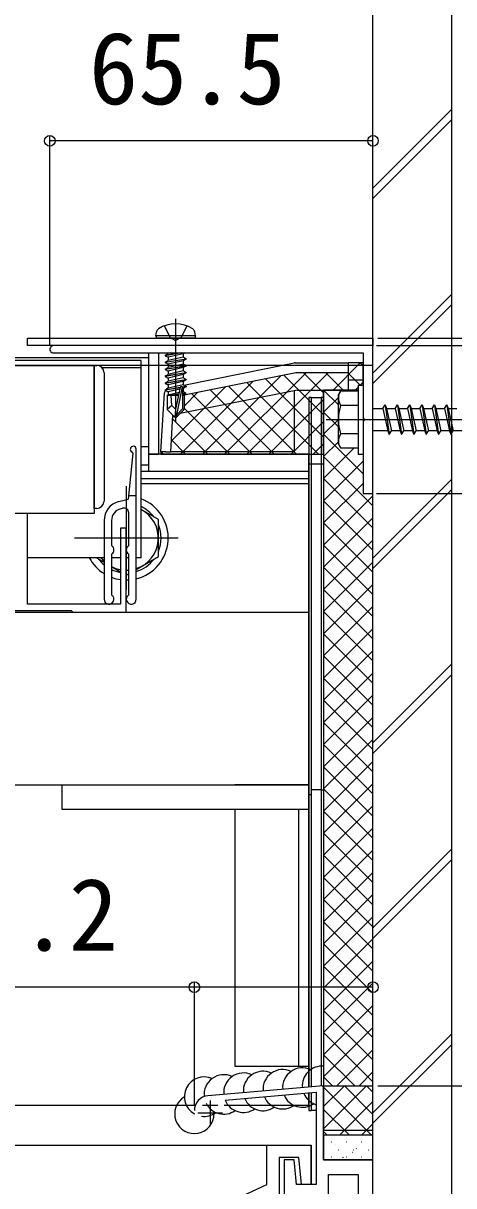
# Model space of a CAD drawing. Units: millimetres, scale not verified. Extents: x -875 to 875, y -1304 to 1297.
# Drawn here: x 380.1 to 467.4, y 368.2 to 603.8 of the extents above; entities that cross this region are included whole.
import ezdxf
from ezdxf.enums import TextEntityAlignment as Align

# ---------------------------------------------------------------- set-up
doc = ezdxf.new("R2010")
doc.units = ezdxf.units.MM
doc.header["$LTSCALE"] = 8
for name, color, linetype in [('0-2_YKK_11', 7, 'Continuous'), ('0-4_YKK_12', 2, 'Continuous'), ('0-5_YKK_13', 4, 'Continuous'), ('0-6_YKK_D', 6, 'Continuous'), ('0-8_YSS_K', 3, 'Continuous')]:
    doc.layers.add(name, color=color, linetype=linetype)
doc.styles.add('ＭＳ ゴシック', font='')
doc.styles.get('ＭＳ ゴシック').set_extended_font_data('MS Gothic')

msp = doc.modelspace()

# ---------------------------------------------------------------- linework, layer by layer
at = {"layer": '0-2_YKK_11'}
for p, q in [((451, 538.5), (386.25, 538.5)), ((418, 385.5), (418, 380.5)), ((415.5, 383), (420.5, 383))]:
    msp.add_line(p, q, dxfattribs=at)
for points in [[(386.25, 537), (449, 537), (449, 524.02), (449.15, 523.76), (449.15, 523.24), (449, 522.98), (449, 508.5), (451, 508.5), (451, 538.5)], [(378.15, 484.8), (389.85, 484.8), (390.15, 484.5), (401, 484.5), (401, 501.5), (399.8, 501.5), (399.8, 486.1), (381, 486.1), (381, 504.5), (366, 504.5)], [(451, 325.501), (451, 373.5), (441, 373.5), (441, 388.528), (417.538, 386.474)], [(421.019, 385.574), (439.5, 387.192), (439.5, 368.5), (435.5, 368.5), (435, 373.5), (433, 373.5), (433, 366)], [(379.104, 345), (429.5, 368.5), (429.5, 376.5), (438.5, 376.5), (438.5, 368.5), (436.5, 368.5), (436, 374), (432, 374), (432, 327), (438.5, 327), (438.5, 300), (436.5, 300), (436.5, 309.981), (436.65, 310.241), (436.65, 310.76), (436.5, 311.02), (436.5, 323)], [(442, 366), (442, 370.5), (448, 370.5), (448, 356.02)]]:
    msp.add_lwpolyline(points, dxfattribs=at)
for centre, radius, start, end in [((386.25, 537.75), 0.75, 89.99999, 270.00001), ((417.8, 383.486), 3, 95.00216, 179.99999)]:
    msp.add_arc(centre, radius, start, end, dxfattribs=at)
at = {"layer": '0-4_YKK_12'}
for p, q in [((405.5, 536), (-274.031, 536)), ((404, 535.5), (-273, 535.5)), ((404, 495.5), (404, 535.5)), ((405.5, 536), (405.5, 513)), ((404, 534), (396.118, 534)), ((441, 529.5), (441, 516.5)), ((448, 529.5), (441, 529.5)), ((405.5, 518), (404, 518)), ((438, 516.5), (405.5, 516.5)), ((438, 388.265), (438, 516.5)), ((405.5, 514.3), (404, 514.3)), ((438, 513), (404, 513)), ((405.5, 513), (404, 513)), ((438, 511.5), (404, 511.5)), ((438, 449.5), (438, 511.5)), ((438, 510.5), (404, 510.5)), ((394.5, 504.5), (361, 504.5)), ((396.5, 495.5), (381, 495.5)), ((399.8, 495.5), (398, 495.5)), ((401.5, 495.5), (401, 495.5)), ((404, 495.5), (403, 495.5)), ((-378.5, 484.5), (438, 484.5)), ((-378.5, 449.5), (438, 449.5)), ((438, 384.5), (438, 387.061)), ((414.977, 384.5), (317.598, 384.5)), ((419.56, 384.5), (416.44, 384.5)), ((438, 384.5), (420.827, 384.5))]:
    msp.add_line(p, q, dxfattribs=at)
for points in [[(-268.9, 504.5), (-326.5, 504.5), (-326.5, 534.5), (394.5, 534.5), (394.5, 504.5)], [(441, 528), (441, 379.5), (451, 379.5), (451, 529.5)]]:
    msp.add_lwpolyline(points, dxfattribs=at)
at = {"layer": '0-5_YKK_13'}
for p, q in [((411, 543.9), (411, 523)), ((407, 540.5), (407.141, 541.302)), ((415, 540.5), (407, 540.5)), ((407, 540.5), (407.088, 540)), ((414.912, 540), (407.088, 540)), ((415, 540.5), (414.859, 541.302)), ((415, 540.5), (414.912, 540)), ((405.5, 537), (405.5, 516.5)), ((405.5, 537), (407.5, 537)), ((407.5, 537), (407.5, 516.5)), ((412.2, 537), (408.9, 536.45)), ((408.9, 536.55), (411.6, 537)), ((408.9, 536.55), (409.45, 536.868)), ((408.9, 536.55), (408.9, 536.45)), ((408.9, 536.45), (409.45, 536.132)), ((408.9, 535.15), (413.1, 535.85)), ((413.1, 535.75), (408.9, 535.05)), ((408.9, 535.15), (409.45, 535.468)), ((408.9, 535.15), (408.9, 535.05)), ((408.9, 535.05), (409.45, 534.732)), ((410.037, 537), (409.45, 536.868)), ((409.45, 537), (409.45, 536.868)), ((412.55, 536.168), (409.45, 535.468)), ((409.45, 536.132), (409.45, 535.468)), ((412.55, 534.768), (409.45, 534.068)), ((412.55, 536.832), (412.55, 536.168)), ((413.1, 535.85), (412.55, 536.168)), ((412.55, 535.432), (412.55, 534.768)), ((413.1, 534.45), (412.55, 534.768)), ((412.663, 530.502), (435.056, 534.981)), ((413.1, 535.85), (413.1, 535.75)), ((435.252, 535), (445.998, 535)), ((442.911, 529.5), (448.411, 535)), ((449, 534.411), (448.411, 535)), ((394.5, 534.5), (395, 534.5)), ((394.5, 532.5), (394.5, 534.5)), ((394.5, 505.5), (394.5, 532.5)), ((396.5, 533), (396.5, 532.5)), ((396.5, 532.5), (396.5, 507.5)), ((408.9, 533.75), (413.1, 534.45)), ((413.1, 534.35), (408.9, 533.65)), ((408.9, 533.75), (409.45, 534.068)), ((408.9, 533.75), (408.9, 533.65)), ((408.9, 533.65), (409.45, 533.332)), ((408.9, 532.35), (413.1, 533.05)), ((413.1, 532.95), (408.9, 532.25)), ((408.9, 532.35), (409.45, 532.668)), ((409.45, 534.732), (409.45, 534.068)), ((412.55, 533.368), (409.45, 532.668)), ((409.45, 533.332), (409.45, 532.668)), ((412.55, 534.032), (412.55, 533.368)), ((413.1, 533.05), (412.55, 533.368)), ((412.55, 532.632), (412.55, 531.968)), ((413.1, 534.45), (413.1, 534.35)), ((413.1, 533.05), (413.1, 532.95)), ((416.441, 516.5), (432.338, 532.397)), ((420.931, 516.5), (437.431, 533)), ((425.421, 516.5), (441.921, 533)), ((441, 524.451), (432.934, 532.517)), ((441, 528.941), (436.941, 533)), ((444.931, 529.5), (441.431, 533)), ((448.421, 530.5), (445.921, 533)), ((446, 533), (446, 529.5)), ((408.9, 532.35), (408.9, 532.25)), ((408.9, 532.25), (409.45, 531.932)), ((408.9, 530.95), (413.1, 531.65)), ((413.1, 531.55), (408.9, 530.85)), ((408.9, 530.95), (409.45, 531.268)), ((408.9, 530.95), (408.9, 530.85)), ((408.9, 530.85), (409.45, 530.532)), ((408.9, 529.55), (411.926, 530.054)), ((412.55, 531.968), (409.45, 531.268)), ((409.45, 531.932), (409.45, 531.268)), ((412.55, 530.568), (409.45, 529.868)), ((409.45, 530.532), (409.45, 529.868)), ((410.133, 519.172), (421.113, 530.152)), ((412.332, 530.123), (411.15, 524.424)), ((411.951, 516.5), (426.725, 531.275)), ((412.332, 530.122), (413.1, 530.25)), ((413.1, 530.15), (412.387, 530.031)), ((413.1, 531.65), (412.55, 531.968)), ((412.55, 531.232), (412.55, 530.568)), ((413.1, 530.25), (412.55, 530.568)), ((413.1, 531.65), (413.1, 531.55)), ((413.1, 530.25), (413.1, 530.15)), ((435.48, 516.5), (421.709, 530.271)), ((439.97, 516.5), (425.451, 531.02)), ((441, 519.961), (429.192, 531.768)), ((449, 531.5), (446, 531.5)), ((447.401, 529.5), (448, 530.099)), ((448, 530.5), (448, 516.5)), ((448, 530.5), (449, 530.5)), ((448, 530.5), (448, 529.5)), ((448.401, 530.5), (449, 531.099)), ((449, 530.5), (449, 516.5)), ((408, 517), (408.731, 528.956)), ((411.898, 529.95), (408.9, 529.45)), ((408.9, 529.55), (409.45, 529.868)), ((408.9, 529.55), (408.9, 529.45)), ((408.9, 529.45), (409.45, 529.132)), ((409.3, 528.4), (409.45, 528.468)), ((409.3, 528.4), (409.3, 525.55)), ((411.576, 528.4), (409.3, 528.4)), ((411.84, 529.672), (409.45, 529.132)), ((409.45, 529.132), (409.45, 528.468)), ((411.695, 528.975), (409.45, 528.468)), ((411.635, 528.683), (409.917, 528.4)), ((411.91, 530.007), (411, 525.622)), ((411.58, 528.416), (411.496, 528.4)), ((435.698, 529.5), (411.888, 524.738)), ((412.55, 529.168), (412.397, 529.133)), ((412.4, 529.952), (412.4, 525.674)), ((413, 528.908), (412.4, 528.809)), ((413, 528.692), (412.4, 528.576)), ((412.7, 528.4), (412.4, 528.4)), ((412.55, 529.832), (412.55, 529.168)), ((413, 528.908), (412.55, 529.168)), ((412.7, 526.23), (415.5, 529.03)), ((413, 528.692), (412.7, 528.519)), ((412.7, 528.519), (412.7, 525.55)), ((413, 528.908), (413, 528.692)), ((426.5, 516.5), (414.225, 528.775)), ((430.99, 516.5), (417.967, 529.523)), ((435.698, 529.5), (446, 529.5)), ((438.5, 528), (438, 528)), ((438.5, 528), (440.5, 528)), ((441, 528), (440.5, 528)), ((444, 526.5), (441, 529.5)), ((441, 525.01), (444, 528.01)), ((441, 528), (441, 383.5)), ((444, 528.5), (444.433, 529.25)), ((444, 518.5), (444, 528.5)), ((448, 529.25), (444.431, 529.25)), ((446, 529.5), (448, 529.5)), ((448, 529.25), (448, 517.75)), ((410.257, 526.353), (409.3, 525.55)), ((410.85, 524), (409.3, 525.55)), ((411, 525.622), (410.85, 524)), ((411, 525.622), (411, 524)), ((412.4, 525.674), (411.15, 524.424)), ((411.15, 524), (412.7, 525.55)), ((412.7, 525.55), (412.4, 525.674)), ((422.01, 516.5), (412.7, 525.81)), ((429.911, 516.5), (441, 527.589)), ((448, 526.387), (444.447, 526.387)), ((451, 525.75), (453, 525.75)), ((453.5, 526.5), (454.25, 520.5)), ((453.75, 525.75), (454.75, 521.25)), ((453.75, 525.75), (455.5, 525.75)), ((455.5, 525.75), (456, 526.5)), ((455.5, 525.75), (456.5, 521.25)), ((456, 526.5), (456.75, 520.5)), ((456, 526.5), (456.25, 525.75)), ((456.25, 525.75), (457.25, 521.25)), ((456.25, 525.75), (458, 525.75)), ((458.5, 526.5), (459.25, 520.5)), ((458.75, 525.75), (460.5, 525.75)), ((458.75, 525.75), (459.75, 521.25)), ((461, 526.5), (461.75, 520.5)), ((461.25, 525.75), (463, 525.75)), ((461.25, 525.75), (462.25, 521.25)), ((463.5, 526.5), (464.25, 520.5)), ((463.75, 525.75), (465.5, 525.75)), ((463.75, 525.75), (464.75, 521.25)), ((466, 526.5), (466.75, 520.5)), ((466.25, 525.75), (468, 525.75)), ((466.25, 525.75), (467.25, 521.25)), ((410, 517), (410.452, 524.398)), ((417.52, 516.5), (410.405, 523.615)), ((410.425, 523.955), (410.66, 524.19)), ((410.85, 524), (411.15, 524)), ((411.15, 524.424), (411.15, 524)), ((434.401, 516.5), (441, 523.099)), ((444, 522.01), (441, 525.01)), ((441, 520.52), (444, 523.52)), ((441.5, 523.5), (540.5, 523.5)), ((394.5, 518), (394.5, 522)), ((448, 520.613), (444.447, 520.613)), ((454, 521.25), (451, 521.25)), ((456.5, 521.25), (454.75, 521.25)), ((456.5, 521.25), (456.75, 520.5)), ((456.75, 520.5), (457.25, 521.25)), ((459, 521.25), (457.25, 521.25)), ((461.5, 521.25), (459.75, 521.25)), ((464, 521.25), (462.25, 521.25)), ((466.5, 521.25), (464.75, 521.25)), ((469, 521.25), (467.25, 521.25)), ((413.03, 516.5), (410.146, 519.384)), ((438.891, 516.5), (441, 518.609)), ((449, 512.52), (441, 520.52)), ((444, 518.5), (444.433, 517.75)), ((402.332, 516.725), (401.352, 507.4)), ((403, 487.1), (403, 517.5)), ((405.5, 516.5), (407.5, 516.5)), ((408.998, 517), (408, 517)), ((408.539, 516.5), (408.039, 517)), ((408.998, 517), (410, 517)), ((441, 511.539), (447.211, 517.75)), ((451, 506.03), (441, 516.03)), ((444.431, 517.75), (448, 517.75)), ((448, 516.5), (449, 516.5)), ((438.5, 514.5), (438, 514.5)), ((440.5, 514.5), (438.5, 514.5)), ((440.5, 514.5), (438.5, 514.5)), ((441, 514.5), (440.5, 514.5)), ((441, 507.049), (449, 515.049)), ((451, 501.539), (441, 511.539)), ((401, 510), (401, 489)), ((441, 502.559), (449, 510.559)), ((396.5, 507.5), (396.5, 507)), ((399.465, 506.894), (401.352, 507.4)), ((401.425, 508.1), (403, 508.1)), ((441, 498.069), (451, 508.069)), ((451, 497.049), (441, 507.049)), ((395, 505.5), (394.5, 505.5)), ((399.853, 505.445), (400.241, 505.549)), ((401.5, 498.075), (401.5, 504.584)), ((396.5, 503.031), (396.5, 487.1)), ((398, 503.031), (398, 498.075)), ((441, 493.579), (451, 503.579)), ((451, 492.559), (441, 502.559)), ((411.5, 499.5), (390.5, 499.5)), ((441, 489.089), (451, 499.089)), ((451, 488.069), (441, 498.069)), ((394.928, 495.5), (396.5, 494.593)), ((398, 496.125), (398, 488.075)), ((401.5, 488.075), (401.5, 496.125)), ((398, 493.726), (399.8, 492.687)), ((441, 484.599), (451, 494.599)), ((451, 483.579), (441, 493.579)), ((401, 491.994), (401.5, 492.283)), ((441, 480.109), (451, 490.109)), ((451, 479.089), (441, 489.089)), ((441, 475.618), (451, 485.618)), ((451, 474.599), (441, 484.599)), ((441, 471.128), (451, 481.128)), ((451, 470.109), (441, 480.109)), ((441, 466.638), (451, 476.638)), ((451, 465.618), (441, 475.618)), ((441, 462.148), (451, 472.148)), ((451, 461.128), (441, 471.128)), ((441, 457.658), (451, 467.658)), ((451, 456.638), (441, 466.638)), ((441, 453.168), (451, 463.168)), ((451, 452.148), (441, 462.148)), ((441, 448.678), (451, 458.678)), ((451, 447.658), (441, 457.658)), ((441, 444.188), (451, 454.188)), ((451, 443.168), (441, 453.168)), ((440.5, 448.5), (438.5, 448.5)), ((440.5, 448.5), (441, 448.5)), ((441, 439.697), (451, 449.697)), ((451, 438.678), (441, 448.678)), ((438, 447.5), (438.5, 447.5)), ((436, 392.5), (436, 444.5)), ((441, 435.207), (451, 445.207)), ((451, 434.188), (441, 444.188)), ((441, 430.717), (451, 440.717)), ((451, 429.697), (441, 439.697)), ((441, 426.227), (451, 436.227)), ((451, 425.207), (441, 435.207)), ((441, 421.737), (451, 431.737)), ((451, 420.717), (441, 430.717)), ((441, 417.247), (451, 427.247)), ((451, 416.227), (441, 426.227)), ((441, 412.757), (451, 422.757)), ((451, 411.737), (441, 421.737)), ((441, 408.267), (451, 418.267)), ((451, 407.247), (441, 417.247)), ((441, 403.776), (451, 413.776)), ((451, 402.757), (441, 412.757)), ((441, 399.286), (451, 409.286)), ((451, 398.267), (441, 408.267)), ((441, 394.796), (451, 404.796)), ((451, 393.776), (441, 403.776)), ((441, 390.306), (451, 400.306)), ((451, 389.286), (441, 399.286)), ((443.683, 388.499), (451, 395.816)), ((447.297, 388.499), (441, 394.796)), ((448.173, 388.499), (451, 391.326)), ((442.807, 388.499), (441, 390.306)), ((438, 387.061), (438, 383.5)), ((438.5, 387.104), (438.5, 383.5)), ((438.5, 387.104), (438.5, 383.5)), ((440.674, 388.499), (451, 388.499)), ((450.725, 378.5), (440.999, 388.226)), ((441, 384.283), (445.216, 388.499)), ((441, 379.793), (449.706, 388.499)), ((451, 382.715), (445.216, 388.499)), ((451, 387.206), (449.706, 388.499)), ((444.198, 378.5), (451, 385.303)), ((438, 383.5), (438.5, 383.5)), ((439.5, 383.5), (438.5, 383.5)), ((446.235, 378.5), (441, 383.735)), ((448.688, 378.5), (451, 380.813)), ((441.745, 378.5), (441, 379.245)), ((442.615, 377.125), (442.665, 377.125)), ((445.655, 377.125), (445.705, 377.125)), ((445.803, 378.461), (445.862, 378.5)), ((446.279, 377.664), (446.289, 377.668)), ((448.695, 377.125), (448.745, 377.125)), ((438.5, 368.5), (438.5, 376.5)), ((441, 375.51), (441.05, 375.51)), ((443.489, 376.676), (443.498, 376.68)), ((444.04, 375.51), (444.09, 375.51)), ((446.878, 375.036), (446.888, 375.039)), ((447.08, 375.51), (447.13, 375.51)), ((447.608, 375.738), (447.691, 375.793)), ((449.998, 376.14), (450.008, 376.144)), ((450.12, 375.51), (450.17, 375.51)), ((442.615, 374.135), (442.665, 374.135)), ((444.135, 374.064), (444.144, 374.067)), ((444.918, 373.958), (445.002, 374.013)), ((445.655, 374.135), (445.705, 374.135)), ((448.695, 374.135), (448.745, 374.135)), ((450.644, 373.528), (450.654, 373.532))]:
    msp.add_line(p, q, dxfattribs=at)
for points in [[(408.7, 542.479), (409.855, 540.163), (411, 539.554)], [(413.3, 542.479), (412.145, 540.163), (411, 539.554)], [(412.84, 537), (412.55, 536.832), (409.45, 536.132)], [(413.1, 535.75), (412.55, 535.432), (409.45, 534.732)], [(445.998, 535), (446, 535), (446, 533), (445, 533)], [(448, 530.5), (449, 530.5), (449, 535), (446, 535)], [(413.1, 534.35), (412.55, 534.032), (409.45, 533.332)], [(413.1, 532.95), (412.55, 532.632), (409.45, 531.932)], [(445, 533), (435.351, 533), (412.7, 528.47)], [(413.1, 531.55), (412.55, 531.232), (409.45, 530.532)], [(413.1, 530.15), (412.55, 529.832), (412.4, 529.799)], [(408, 517), (408, 516.5), (441, 516.5), (441, 529.5), (448, 529.5)], [(435, 529.36), (435, 517), (410, 517)], [(411, 525.622), (410.257, 526.353), (410.1, 528.4)], [(438, 528), (438, 516.5), (438, 388.265)], [(438.5, 528), (438.5, 516.5), (438.5, 388.309)], [(438.5, 528), (438.5, 516.5), (438.5, 388.309)], [(440.5, 528), (440.5, 516.5), (440.5, 388.484)], [(440.5, 528), (440.5, 516.5), (440.5, 388.484)], [(453, 525.75), (453.5, 526.5), (453.75, 525.75)], [(453, 525.75), (454, 521.25), (454.25, 520.5), (454.75, 521.25)], [(458, 525.75), (458.5, 526.5), (458.75, 525.75)], [(458, 525.75), (459, 521.25), (459.25, 520.5), (459.75, 521.25)], [(460.5, 525.75), (461, 526.5), (461.25, 525.75)], [(460.5, 525.75), (461.5, 521.25), (461.75, 520.5), (462.25, 521.25)], [(463, 525.75), (463.5, 526.5), (463.75, 525.75)], [(463, 525.75), (464, 521.25), (464.25, 520.5), (464.75, 521.25)], [(465.5, 525.75), (466, 526.5), (466.25, 525.75)], [(465.5, 525.75), (466.5, 521.25), (466.75, 520.5), (467.25, 521.25)], [(441, 516.03), (444, 519.03), (444.004, 519.033)], [(403, 493.149), (407.5, 495.747), (407.5, 503.253), (404, 505.274)], [(423, 444.5), (423, 392.5), (438, 392.5), (438, 449.5), (423, 449.5)], [(315, 389), (322.217, 376.5), (438.5, 376.5)]]:
    msp.add_lwpolyline(points, dxfattribs=at)
for points in [[(381, 540), (451, 540), (451, 538.5), (381, 538.5)], [(388, 449.5), (438, 449.5), (438, 444.5), (388, 444.5)], [(441, 373.5), (451, 373.5), (451, 378.5), (441, 378.5)]]:
    msp.add_lwpolyline(points, close=True, dxfattribs=at)
for centre, radius, start, end in [((408.028, 541.146), 0.9, 122.05588, 170), ((411, 536.4), 6.5, 57.94412, 122.05588), ((413.972, 541.146), 0.9, 10, 57.94412), ((435.252, 534), 1, 90, 101.30993), ((395, 533), 1.5, 0, 90), ((412.152, 529.952), 0.248, 0, 167.19096), ((409.729, 528.895), 1, 146.03943, 176.5), ((409.729, 528.895), 1, 108.99675, 131.00325), ((446.556, 527.83), 2.556, 146.25178, 214.38425), ((453.553, 523.5), 9.553, 162.41205, 197.58795), ((446.556, 519.17), 2.556, 145.61575, 213.74822), ((402.4, 517.5), 0.6, 0, 250.49548), ((402.133, 516.746), 0.2, 354.00021, 70.49548), ((395, 507), 1.5, 270, 0), ((400.5, 503.031), 4, 104.99939, 180), ((401, 499.5), 8.5, 283.60879, 69.33267), ((400.5, 503.031), 2.5, 104.9981, 180), ((400.5, 504.584), 1, 0, 105), ((401, 499.5), 6.5, 287.91999, 62.51356), ((401, 499.5), 7.05, 37.21814, 64.81565), ((401, 499.5), 7.05, 337.21814, 22.78186), ((398.2, 498.075), 0.2, 180, 234.31467), ((397.5, 497.1), 1, 305.68533, 54.31467), ((402, 497.1), 1, 125.68533, 234.31467), ((401.3, 498.075), 0.2, 305.68533, 0), ((401, 499.5), 8.5, 208.07249, 238.03409), ((401, 499.5), 7.05, 217.21814, 230.33473), ((401, 499.5), 6.5, 217.97987, 226.18664), ((398.2, 496.125), 0.2, 125.68533, 180), ((401.3, 496.125), 0.2, 0, 54.31467), ((401, 499.5), 7.05, 286.48023, 322.78186), ((401, 499.5), 6.5, 242.51357, 259.36129), ((401, 499.5), 7.05, 244.81566, 260.19981), ((401, 499.5), 6.5, 270, 274.41173), ((401, 499.5), 8.5, 249.33268, 261.88407), ((401, 499.5), 8.5, 270, 273.37229), ((397.5, 487.1), 1, 180, 54.31467), ((398.2, 488.075), 0.2, 180, 234.31467), ((402, 487.1), 1, 125.68533, 0), ((401.3, 488.075), 0.2, 305.68533, 0), ((424.735, 387.104), 4, 65.00216, 185.00216), ((428.72, 387.453), 4, 65.00216, 185.00216), ((432.704, 387.802), 4, 65.00216, 185.00216), ((436.689, 388.15), 4, 65.00216, 185.00216), ((440.674, 388.499), 4, 85.32294, 185.00216), ((416.775, 386.305), 4, 66.46032, 240.48559), ((420.75, 386.755), 4, 65.00216, 186.46032), ((436.689, 388.15), 4, 202.45976, 305.00216), ((440.674, 388.499), 4, 202.45976, 252.93475), ((414.805, 382.824), 4, 120.48559, 0.48559), ((420.75, 386.755), 4, 206.37102, 305.00216), ((424.735, 387.104), 4, 202.45976, 305.00216), ((428.72, 387.453), 4, 202.45976, 305.00216), ((432.704, 387.802), 4, 202.45976, 305.00216), ((416.775, 386.305), 4, 261.97149, 306.46032)]:
    msp.add_arc(centre, radius, start, end, dxfattribs=at)
at = {"layer": '0-6_YKK_D'}
for p, q in [((385.5, 538.75), (385.5, 581)), ((451, 580), (385.5, 580)), ((451, 537), (451, 581)), ((452, 540), (716, 540)), ((452, 540), (676, 540)), ((451.7, 538.5), (676, 538.5)), ((451.7, 538.5), (636, 538.5)), ((451.7, 538.5), (676, 538.5)), ((451, 534.5), (-778.268, 534.5)), ((451.7, 508.5), (676, 508.5)), ((451.7, 508.5), (676, 508.5)), ((451.7, 508.5), (636, 508.5)), ((414.8, 384.486), (414.8, 409.499)), ((452, 388.499), (676, 388.499)), ((452, 388.499), (676, 388.499)), ((452, 388.499), (716, 388.499)), ((452, 388.499), (716, 388.499))]:
    msp.add_line(p, q, dxfattribs=at)
msp.add_lwpolyline([(451, 408.499), (414.8, 408.499), (357.909, 408.499)], dxfattribs=at)
for centre in [(385.5, 580), (451, 580), (414.8, 408.499), (451, 408.499)]:
    msp.add_circle(centre, 1.075, dxfattribs=at)
at = {"layer": '0-8_YSS_K'}
for p, q in [((451, 152), (451, 916.5)), ((467, 152), (467, 916.5)), ((451, 570.409), (467, 586.409)), ((451, 568.286), (467, 584.286)), ((451, 532.932), (467, 548.932)), ((451, 530.809), (467, 546.809)), ((451, 495.456), (467, 511.456)), ((451, 493.333), (467, 509.333)), ((451, 457.979), (467, 473.979)), ((451, 455.856), (467, 471.856)), ((451, 420.502), (467, 436.502)), ((451, 418.379), (467, 434.379)), ((451, 383.026), (467, 399.026)), ((451, 380.903), (467, 396.903))]:
    msp.add_line(p, q, dxfattribs=at)

# ---------------------------------------------------------------- texts
at = {"layer": '0-6_YKK_D', "style": 'ＭＳ ゴシック'}
for s, p in [('65.5', (393.42, 583)), ('36.2', (359.432, 411.499))]:
    msp.add_text(s, height=14.66, dxfattribs=at).set_placement(p, align=Align.BOTTOM_LEFT)

doc.saveas('drawing.dxf')
